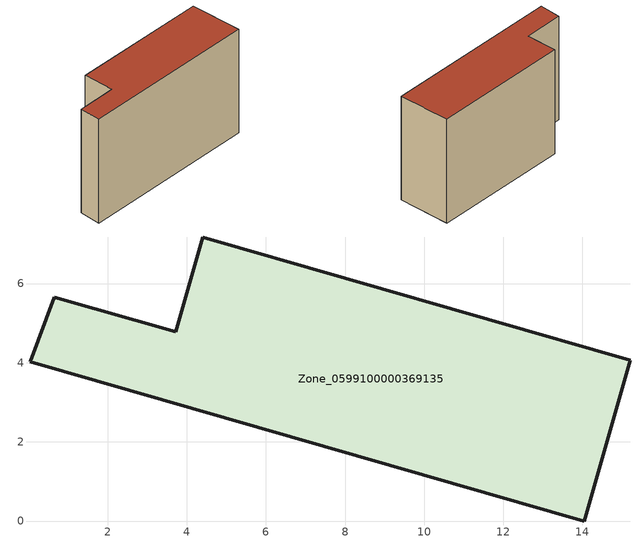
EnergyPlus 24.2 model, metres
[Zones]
Zone_0599100000369135
 floor ground (C_G): 3.72,4.78 4.41,7.18 15.21,4.07 14.04,0 0.04,4.02 0.65,5.65 z0
 wall outside (C_F): 14.04,0 15.21,4.07 4.41,7.18 3.72,4.78 0.65,5.65 0.04,4.02 14.04,0 z0:8.77
 roof outside (C_R): 3.72,4.78 0.65,5.65 0.04,4.02 14.04,0 15.21,4.07 4.41,7.18 z8.77
[BUILDING]
Pand.0599100000369135: North Axis=0; Terrain=City; Loads Convergence Tolerance Value=0.04; Temperature Convergence Tolerance Value=0.4; Solar Distribution=FullExterior; Maximum Number of Warmup Days=25; Minimum Number of Warmup Days=1
[Site:Location]
Rotterdam.The.Hague.AP_ZH_NLD Design_Conditions: Latitude=51.96; Longitude=4.45; Time Zone=1; Elevation=-4.5
[SITE:GROUNDTEMPERATURE:BUILDINGSURFACE]
18, 18, 18, 18, 18, 18, 18, 18, 18, 18, 18, 18
[MATERIAL] Thermal Absorptance=0.9; Solar Absorptance=0.7; Visible Absorptance=0.7
Name | Roughness | Thickness | Conductivity | Density | Specific Heat
G.TI.1992-2005 | MediumSmooth | 0.15 | 0.06 | 540 | 1210
F.TI.1992-2005 | Rough | 0.3 | 0.12 | 1920 | 840
R.TI.1992-2005 | MediumRough | 0.2 | 0.08 | 1500 | 1000
[CONSTRUCTION]
C_G: G.TI.1992-2005
C_F: F.TI.1992-2005
C_R: R.TI.1992-2005
[ZONE]
Zone_0599100000369135: Type=1; Multiplier=1; Ceiling Height=Autocalculate; Volume=Autocalculate; Floor Area=autocalculate; Part of Total Floor Area=Yes
[ZONEINFILTRATION:DESIGNFLOWRATE]
Infil_Zone_0599100000369135: Zone or ZoneList or Space or SpaceList=Zone_0599100000369135; Schedule=AlwaysOn; Design Flow Rate Calculation Method=Flow/Area; Flow Rate per Floor Area=0.0015; Constant Term Coefficient=1; Temperature Term Coefficient=0; Velocity Term Coefficient=0; Velocity Squared Term Coefficient=0
[HVACTEMPLATE:ZONE:IDEALLOADSAIRSYSTEM]
Zone_0599100000369135: Maximum Heating Supply Air Temperature=50; Minimum Cooling Supply Air Temperature=13; Maximum Heating Supply Air Humidity Ratio=0.0156; Minimum Cooling Supply Air Humidity Ratio=0.0077; Heating Limit=NoLimit; Cooling Limit=NoLimit; Dehumidification Control Type=ConstantSensibleHeatRatio; Cooling Sensible Heat Ratio=0.7; Dehumidification Setpoint=60; Humidification Control Type=None; Humidification Setpoint=30; Outdoor Air Method=None; Outdoor Air Flow Rate per Person=0.00944; Outdoor Air Flow Rate per Zone Floor Area=0; Outdoor Air Flow Rate per Zone=0; Demand Controlled Ventilation Type=None; Outdoor Air Economizer Type=NoEconomizer; Heat Recovery Type=None; Sensible Heat Recovery Effectiveness=0.7; Latent Heat Recovery Effectiveness=0.65
[ZONECONTROL:THERMOSTAT]
ThermostatControl_Zone_0599100000369135: Zone or ZoneList=Zone_0599100000369135; Control Type Schedule=DualSetpointControlType; Control 1=Thermostat_Zone_0599100000369135; Temperature Difference Between Cutout And Setpoint=0
[THERMOSTATSETPOINT:DUALSETPOINT]
Thermostat_Zone_0599100000369135: Heating Setpoint Temperature Schedule=HeatingSetpoint_Zone_0599100000369135; Cooling Setpoint Temperature Schedule=CoolingSetpoint_Zone_0599100000369135
[SCHEDULE:COMPACT]
HeatingSetpoint_Zone_0599100000369135: Through: 12/31, For: AllDays, Until: 24:00, 21
CoolingSetpoint_Zone_0599100000369135: Through: 12/31, For: AllDays, Until: 24:00, 24
DualSetpointControlType: Through: 12/31, For: AllDays, Until: 24:00, 4
AlwaysOn: Through: 12/31, For: AllDays, Until: 24:00, 1
